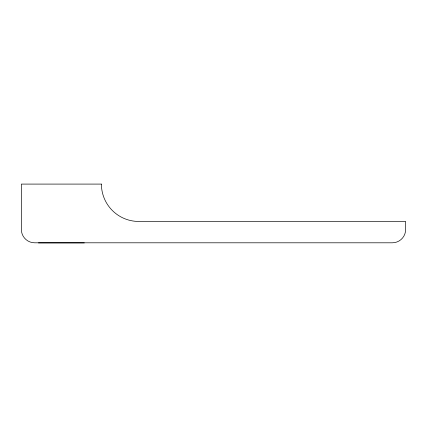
<?xml version="1.0" encoding="UTF-8"?>
<svg xmlns="http://www.w3.org/2000/svg" width="427" height="427" viewBox="0 0 427 427"><rect width="100%" height="100%" fill="white"/><g stroke="black" fill="none" stroke-linecap="round" stroke-linejoin="round"><path stroke-width="0.64" d="M38.435 242.91L84.327 242.91M101.412 184.09L21.35 184.09L21.35 229.459A13.344 13.344 0 0 0 34.694 242.803L392.306 242.803A13.344 13.344 0 0 0 405.65 229.459L405.65 221.453L138.775 221.453A37.362 37.362 0 0 1 101.412 184.09"/></g></svg>
